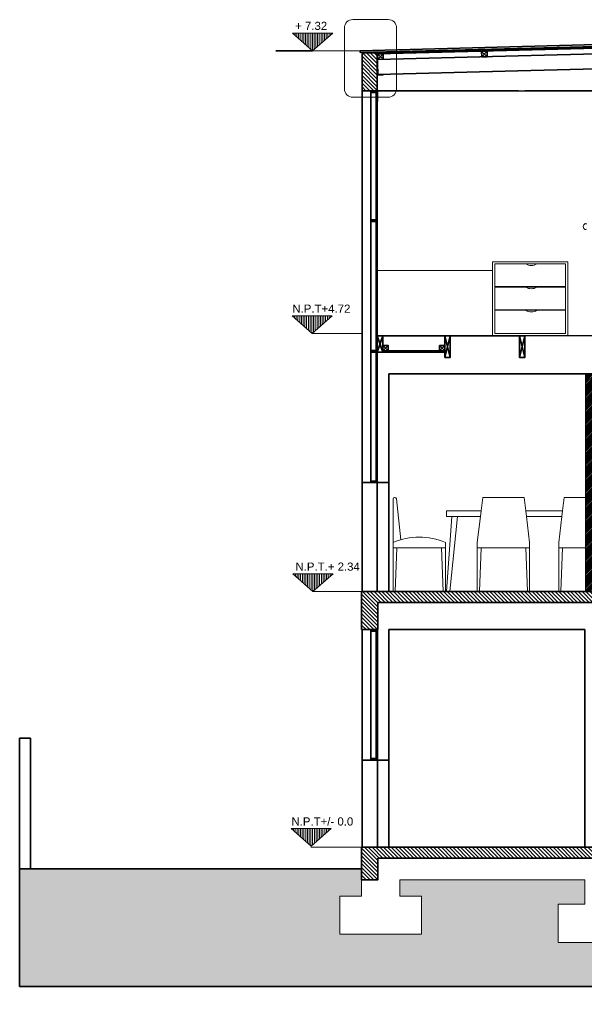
# Model space of a CAD drawing. Header units: inches. Extents: x 278 to 13058, y 15 to 10330.
# Drawn here: x 278 to 798, y 15 to 912 of the extents above; entities that cross this region are included whole.
import ezdxf

# ---------------------------------------------------------------- set-up
doc = ezdxf.new("R2010")
doc.units = ezdxf.units.IN
doc.header["$MEASUREMENT"] = 0
for name, color, linetype, lineweight in [('A-ANNO-SYMB', 3, 'Continuous', 18), ('A-ANNO-TEXT', 3, 'Continuous', 18), ('A-ELEV-MBE1', 7, 'Continuous', 35), ('A-FURN', 8, 'Continuous', 18), ('A-SECT-MCUT', 7, 'Continuous', 35), ('A-SECT-PATT', 8, 'Continuous', 18)]:
    doc.layers.add(name, color=color, linetype=linetype, lineweight=lineweight)
doc.layers.add('Muri', color=7, linetype='Continuous', lineweight=25, plot=False)
doc.styles.add('E-ARIAL', font='arial.ttf')
pattern_1 = [(270, (20993.8663, -13013.9391), (1.5875, -4e-15), [])]
pattern_2 = [(270, (20994.7267, -12542.7535), (1.5875, -4e-15), [])]
pattern_3 = [(270, (20995.2588, -12282.8585), (1.5875, -3e-15), [])]
pattern_4 = [(270, (20995.5601, -12779.7838), (1.5875, -3e-15), [])]
pattern_5 = [(135, (-202.4506, -172.1452), (-1.767767, -1.767767), [])]
pattern_6 = [(360, (277.7783, -1210.482), (3.125, 6.25), [0, -6.25])]
pattern_7 = [(45, (-1618.9385, -2213.8453), (-0.7857724, 0.7857724), [])]

msp = doc.modelspace()

# ---------------------------------------------------------------- hatches: boundary and pattern name
at = {"layer": 'A-SECT-PATT'}
h = msp.add_hatch(dxfattribs=at)
h.set_pattern_fill('ANSI31', color=256, scale=0.5, angle=225, style=0)
h.set_pattern_definition(pattern_3)
h.paths.add_polyline_path([(528.523, 899.874), (546.923, 883.644), (565.322, 899.874)])
h = msp.add_hatch(dxfattribs=at)
h.set_pattern_fill('ANSI31', color=256, scale=0.5, angle=225, style=0)
h.set_pattern_definition(pattern_3)
h.paths.add_polyline_path([(528.523, 899.874), (546.923, 883.644), (565.322, 899.874)])
h = msp.add_hatch(dxfattribs=at)
h.set_pattern_fill('ANSI31', color=256, scale=20, angle=90, style=0)
h.set_pattern_definition(pattern_5)
h.paths.add_polyline_path([(592.284, 881.818), (592.284, 846.818), (602.773, 846.818), (605.273, 846.828), (605.273, 846.818), (606.284, 846.818), (606.284, 881.818)])
h = msp.add_hatch(dxfattribs=at)
h.set_pattern_fill('ANSI31', color=256, scale=20, angle=90, style=0)
h.set_pattern_definition(pattern_5)
h.paths.add_polyline_path([(592.284, 881.818), (592.284, 846.818), (602.773, 846.818), (605.273, 846.828), (605.273, 846.818), (606.284, 846.818), (606.284, 881.818)])
h = msp.add_hatch(dxfattribs=at)
h.set_pattern_fill('ANSI31', color=256, scale=0.5, angle=225, style=0)
h.set_pattern_definition(pattern_2)
h.paths.add_polyline_path([(527.991, 639.979), (546.39, 623.749), (564.79, 639.979)])
h = msp.add_hatch(dxfattribs=at)
h.set_pattern_fill('ANSI31', color=256, scale=0.5, angle=225, style=0)
h.set_pattern_definition(pattern_2)
h.paths.add_polyline_path([(527.991, 639.979), (546.39, 623.749), (564.79, 639.979)])
h = msp.add_hatch(dxfattribs=at)
h.set_pattern_fill('ANSI31', color=256, scale=0.35, angle=90, style=0)
h.set_pattern_definition(pattern_7)
h.paths.add_polyline_path([(822.316, 586.878), (797.316, 586.878), (797.528, 386.742), (822.316, 386.742)])
h = msp.add_hatch(dxfattribs=at)
h.set_pattern_fill('ANSI31', color=256, scale=0.35, angle=90, style=0)
h.set_pattern_definition(pattern_7)
h.paths.add_polyline_path([(822.316, 586.878), (797.316, 586.878), (797.528, 386.742), (822.316, 386.742)])
h = msp.add_hatch(dxfattribs=at)
h.set_pattern_fill('ANSI31', color=256, scale=0.5, angle=225, style=0)
h.set_pattern_definition(pattern_4)
h.paths.add_polyline_path([(528.824, 402.948), (547.224, 386.718), (565.624, 402.948)])
h = msp.add_hatch(dxfattribs=at)
h.set_pattern_fill('ANSI31', color=256, scale=0.5, angle=225, style=0)
h.set_pattern_definition(pattern_4)
h.paths.add_polyline_path([(528.824, 402.948), (547.224, 386.718), (565.624, 402.948)])
h = msp.add_hatch(dxfattribs=at)
h.set_pattern_fill('ANSI31', color=256, scale=20, angle=90, style=0)
h.set_pattern_definition(pattern_5)
h.paths.add_polyline_path([(591.778, 386.742), (591.778, 351.809), (606.778, 351.809), (606.778, 376.742), (1181.778, 376.742), (1181.778, 351.809), (1196.778, 351.809), (1196.778, 386.742)])
h = msp.add_hatch(dxfattribs=at)
h.set_pattern_fill('ANSI31', color=256, scale=20, angle=90, style=0)
h.set_pattern_definition(pattern_5)
h.paths.add_polyline_path([(591.778, 386.742), (591.778, 351.809), (606.778, 351.809), (606.778, 376.742), (1181.778, 376.742), (1181.778, 351.809), (1196.778, 351.809), (1196.778, 386.742)])
h = msp.add_hatch(dxfattribs=at)
h.set_pattern_fill('ANSI31', color=256, scale=0.5, angle=225, style=0)
h.set_pattern_definition(pattern_1)
h.paths.add_polyline_path([(527.13, 168.793), (545.53, 152.563), (563.93, 168.793)])
h = msp.add_hatch(dxfattribs=at)
h.set_pattern_fill('ANSI31', color=256, scale=0.5, angle=225, style=0)
h.set_pattern_definition(pattern_1)
h.paths.add_polyline_path([(527.13, 168.793), (545.53, 152.563), (563.93, 168.793)])
h = msp.add_hatch(dxfattribs=at)
h.set_pattern_fill('ANSI31', color=256, scale=20, angle=90, style=0)
h.set_pattern_definition(pattern_5)
h.paths.add_polyline_path([(591.778, 151.809), (591.778, 121.809), (606.778, 121.809), (606.778, 141.809), (1181.778, 141.809), (1181.778, 121.809), (1196.778, 121.809), (1196.778, 151.809)])
h = msp.add_hatch(dxfattribs=at)
h.set_pattern_fill('ANSI31', color=256, scale=20, angle=90, style=0)
h.set_pattern_definition(pattern_5)
h.paths.add_polyline_path([(591.778, 151.809), (591.778, 121.809), (606.778, 121.809), (606.778, 141.809), (1181.778, 141.809), (1181.778, 121.809), (1196.778, 121.809), (1196.778, 151.809)])
h = msp.add_hatch(dxfattribs=at)
h.set_pattern_fill('DOTS', color=256, scale=100, angle=90, style=0)
h.set_pattern_definition(pattern_6)
h.paths.add_polyline_path([(1559.316, 134.742), (1512.55, 134.742), (1512.55, 131.809), (1196.778, 131.809), (1196.778, 121.809), (1196.778, 106.809), (1216.695, 106.809), (1216.695, 71.809), (1141.695, 71.809), (1141.695, 106.809), (1161.611, 106.809), (1161.611, 121.809), (821.778, 121.809), (821.778, 99.309), (826.353, 99.309), (847.287, 99.309), (847.287, 64.309), (772.287, 64.309), (772.287, 99.309), (792.204, 99.309), (796.778, 99.309), (796.778, 121.809), (626.946, 121.809), (626.946, 106.809), (646.862, 106.809), (646.862, 71.809), (571.862, 71.809), (571.862, 106.809), (591.778, 106.809), (591.778, 121.809), (591.778, 131.809), (277.778, 131.809), (277.778, 23.899), (1559.316, 23.899)])
h.paths.add_polyline_path([(1178.826, 27.158), (1200.656, 27.158), (1200.656, 15.664), (1178.826, 15.664)], flags=9)
h.paths.add_polyline_path([(802.209, 26.093), (823.311, 26.093), (823.311, 14.599), (802.209, 14.599)], flags=9)
h.paths.add_polyline_path([(590.553, 26.188), (612.384, 26.188), (612.384, 14.693), (590.553, 14.693)], flags=9)
h = msp.add_hatch(dxfattribs=at)
h.set_pattern_fill('DOTS', color=256, scale=100, angle=90, style=0)
h.set_pattern_definition(pattern_6)
h.paths.add_polyline_path([(1559.316, 134.742), (1512.55, 134.742), (1512.55, 131.809), (1196.778, 131.809), (1196.778, 121.809), (1196.778, 106.809), (1216.695, 106.809), (1216.695, 71.809), (1141.695, 71.809), (1141.695, 106.809), (1161.611, 106.809), (1161.611, 121.809), (821.778, 121.809), (821.778, 99.309), (826.353, 99.309), (847.287, 99.309), (847.287, 64.309), (772.287, 64.309), (772.287, 99.309), (792.204, 99.309), (796.778, 99.309), (796.778, 121.809), (626.946, 121.809), (626.946, 106.809), (646.862, 106.809), (646.862, 71.809), (571.862, 71.809), (571.862, 106.809), (591.778, 106.809), (591.778, 121.809), (591.778, 131.809), (277.778, 131.809), (277.778, 23.899), (1559.316, 23.899)])
h.paths.add_polyline_path([(1178.826, 27.158), (1200.656, 27.158), (1200.656, 15.664), (1178.826, 15.664)], flags=9)
h.paths.add_polyline_path([(802.209, 26.093), (823.311, 26.093), (823.311, 14.599), (802.209, 14.599)], flags=9)
h.paths.add_polyline_path([(590.553, 26.188), (612.384, 26.188), (612.384, 14.693), (590.553, 14.693)], flags=9)

# ---------------------------------------------------------------- linework, layer by layer
at = {"layer": 'A-ANNO-SYMB', "ltscale": 0.003}
for p, q in [((591.778, 121.809), (591.778, 106.809)), ((591.778, 121.809), (591.778, 106.809)), ((626.946, 121.809), (796.778, 121.809)), ((626.946, 121.809), (626.946, 106.809)), ((626.946, 121.809), (796.778, 121.809)), ((626.946, 121.809), (626.946, 106.809)), ((796.778, 121.809), (796.778, 99.309)), ((796.778, 121.809), (796.778, 99.309)), ((571.862, 106.809), (571.862, 71.809)), ((591.778, 106.809), (571.862, 106.809)), ((571.862, 106.809), (571.862, 71.809)), ((591.778, 106.809), (571.862, 106.809)), ((646.862, 106.809), (626.946, 106.809)), ((646.862, 106.809), (626.946, 106.809)), ((646.862, 106.809), (646.862, 71.809)), ((646.862, 106.809), (646.862, 71.809)), ((772.287, 99.309), (772.287, 64.309)), ((792.204, 99.309), (772.287, 99.309)), ((772.287, 99.309), (772.287, 64.309)), ((792.204, 99.309), (772.287, 99.309)), ((796.778, 99.309), (792.204, 99.309)), ((796.778, 99.309), (792.204, 99.309)), ((646.862, 71.809), (571.862, 71.809)), ((646.862, 71.809), (571.862, 71.809)), ((847.287, 64.309), (772.287, 64.309)), ((847.287, 64.309), (772.287, 64.309))]:
    msp.add_line(p, q, dxfattribs=at)
msp.add_lwpolyline([(583.734, 912.285), (616.281, 912.285, -0.4142136), (623.999, 904.567), (623.999, 848.564, -0.4142136), (616.281, 840.845), (583.734, 840.845, -0.4142136), (576.016, 848.564), (576.016, 904.567, -0.4142136)], format="xyb", close=True, dxfattribs=at)
msp.add_lwpolyline([(583.734, 912.285), (616.281, 912.285, -0.4142136), (623.999, 904.567), (623.999, 848.564, -0.4142136), (616.281, 840.845), (583.734, 840.845, -0.4142136), (576.016, 848.564), (576.016, 904.567, -0.4142136)], format="xyb", close=True, dxfattribs=at)
at = {"layer": 'A-ANNO-SYMB'}
for points in [[(546.905, 883.659), (528.505, 899.889), (565.305, 899.889)], [(546.905, 883.659), (528.505, 899.889), (565.305, 899.889)], [(546.373, 623.764), (527.973, 639.994), (564.773, 639.994)], [(546.373, 623.764), (527.973, 639.994), (564.773, 639.994)], [(547.206, 386.734), (528.806, 402.964), (565.606, 402.964)], [(547.206, 386.734), (528.806, 402.964), (565.606, 402.964)], [(545.512, 152.579), (527.113, 168.809), (563.912, 168.809)], [(545.512, 152.579), (527.113, 168.809), (563.912, 168.809)]]:
    msp.add_lwpolyline(points, close=True, dxfattribs=at)
for points in [[(546.905, 883.659), (546.905, 883.659), (562.761, 883.67), (594.869, 883.649)], [(546.905, 883.659), (546.905, 883.659), (562.761, 883.67), (594.869, 883.649)], [(592.284, 623.75), (592.284, 623.75), (546.373, 623.764), (556.716, 623.727)], [(592.284, 623.75), (592.284, 623.75), (546.373, 623.764), (556.716, 623.727)], [(592.284, 386.742), (592.284, 386.742), (547.206, 386.734), (547.206, 386.734)], [(592.284, 386.742), (592.284, 386.742), (547.206, 386.734), (547.206, 386.734)], [(592.284, 151.809), (592.284, 151.809), (545.279, 151.79), (545.279, 151.79)], [(592.284, 151.809), (592.284, 151.809), (545.279, 151.79), (545.279, 151.79)]]:
    msp.add_lwpolyline(points, dxfattribs=at)
at = {"layer": 'A-ELEV-MBE1'}
for p, q in [((590.575, 883.649), (1195.626, 899.372)), ((590.575, 883.649), (1195.626, 899.372)), ((590.622, 881.849), (1195.672, 897.573)), ((590.622, 881.849), (1195.672, 897.573)), ((546.905, 883.659), (513.039, 883.659)), ((546.905, 883.659), (513.039, 883.659)), ((590.575, 883.649), (590.622, 881.849)), ((590.575, 883.649), (590.622, 881.849)), ((606.4, 881.817), (606.284, 881.818)), ((606.4, 881.817), (606.284, 881.818)), ((606.4, 881.818), (606.491, 866.76)), ((606.4, 881.818), (606.491, 866.76)), ((735.56, 878.794), (891.104, 882.969)), ((735.56, 878.794), (891.104, 882.969)), ((606.724, 875.455), (735.56, 878.794)), ((606.724, 875.455), (735.56, 878.794)), ((606.382, 866.427), (606.682, 866.427)), ((606.382, 866.427), (606.682, 866.427)), ((606.491, 866.76), (606.862, 866.76)), ((606.491, 866.76), (606.862, 866.76)), ((606.862, 866.76), (606.862, 861.824)), ((606.862, 866.76), (606.862, 861.824)), ((606.862, 861.824), (735.435, 865.156)), ((606.862, 861.824), (735.435, 865.156)), ((735.435, 865.156), (890.984, 869.188)), ((735.435, 865.156), (890.984, 869.188)), ((611.382, 861.727), (611.382, 861.427)), ((611.382, 861.727), (611.382, 861.427)), ((592.273, 826.742), (592.273, 846.818)), ((592.273, 826.742), (592.273, 846.818)), ((600.273, 846.807), (605.273, 846.828)), ((600.273, 846.807), (605.273, 846.828)), ((600.273, 726.721), (600.273, 846.807)), ((600.273, 726.721), (600.273, 846.807)), ((600.279, 845.307), (605.279, 845.328)), ((600.279, 845.307), (605.279, 845.328)), ((605.273, 486.742), (605.273, 846.807)), ((605.273, 486.742), (605.273, 846.807)), ((606.284, 826.742), (606.299, 846.832)), ((606.284, 826.742), (606.299, 846.832)), ((735.778, 846.817), (606.299, 846.914)), ((735.778, 846.817), (606.299, 846.914)), ((1161.779, 846.817), (741.778, 846.817)), ((1161.779, 846.817), (741.778, 846.817)), ((592.273, 806.742), (592.273, 826.742)), ((592.273, 806.742), (592.273, 826.742)), ((606.284, 826.742), (606.284, 766.742)), ((606.284, 826.742), (606.284, 766.742)), ((592.273, 786.742), (592.273, 806.742)), ((592.273, 786.742), (592.273, 806.742)), ((592.284, 386.742), (592.284, 786.742)), ((592.284, 386.742), (592.284, 786.742)), ((606.284, 766.742), (606.284, 746.742)), ((606.284, 766.742), (606.284, 746.742)), ((606.284, 746.742), (606.284, 726.742)), ((606.284, 746.742), (606.284, 726.742)), ((600.279, 728.221), (605.273, 728.221)), ((600.279, 728.221), (605.273, 728.221)), ((600.273, 486.742), (600.273, 726.721)), ((600.273, 726.721), (605.273, 726.721)), ((600.273, 486.742), (600.273, 726.721)), ((600.273, 726.721), (605.273, 726.721)), ((606.284, 726.742), (606.284, 586.742)), ((606.284, 726.742), (606.284, 586.742)), ((606.284, 623.745), (606.284, 621.743)), ((606.284, 623.745), (606.284, 621.743)), ((741.778, 621.743), (606.284, 621.743)), ((741.778, 621.743), (606.284, 621.743)), ((741.778, 621.743), (881.745, 621.876)), ((741.778, 621.743), (881.745, 621.876)), ((600.273, 608.221), (605.273, 608.221)), ((600.273, 608.221), (605.273, 608.221)), ((600.273, 606.721), (605.273, 606.721)), ((600.273, 606.721), (605.273, 606.721)), ((611.284, 607.721), (668.278, 607.721)), ((611.284, 607.721), (668.278, 607.721)), ((611.284, 606.721), (668.278, 606.721)), ((611.284, 606.721), (668.278, 606.721)), ((606.284, 586.742), (606.284, 566.742)), ((606.284, 586.742), (606.284, 566.742)), ((1161.779, 586.877), (616.778, 586.878)), ((616.778, 386.742), (616.778, 586.878)), ((1161.779, 586.877), (616.778, 586.878)), ((616.778, 386.742), (616.778, 586.878)), ((606.284, 566.742), (606.284, 546.742)), ((606.284, 566.742), (606.284, 546.742)), ((606.284, 546.742), (606.284, 526.742)), ((606.284, 546.742), (606.284, 526.742)), ((606.284, 526.742), (606.284, 486.742)), ((606.284, 526.742), (606.284, 386.742)), ((592.284, 486.742), (616.778, 486.742)), ((600.273, 488.221), (605.273, 488.221)), ((600.273, 488.221), (605.273, 488.221)), ((600.273, 486.742), (605.273, 486.742)), ((592.316, 231.809), (592.316, 351.943)), ((592.316, 151.809), (592.316, 351.943)), ((600.316, 231.809), (600.316, 351.809)), ((600.316, 351.809), (605.316, 351.809)), ((600.316, 231.809), (600.316, 351.809)), ((600.316, 351.809), (605.316, 351.809)), ((600.316, 350.309), (605.316, 350.309)), ((600.316, 350.309), (605.316, 350.309)), ((605.316, 231.809), (605.316, 351.809)), ((605.316, 231.809), (605.316, 351.809)), ((606.316, 251.809), (606.316, 351.809)), ((606.316, 251.809), (606.316, 351.809)), ((616.778, 351.809), (616.778, 151.809)), ((616.778, 351.809), (616.778, 151.809)), ((592.316, 341.809), (592.316, 331.809)), ((592.316, 341.809), (592.316, 331.809)), ((287.778, 252.003), (277.778, 252.003)), ((277.778, 252.003), (277.778, 141.809)), ((287.778, 252.003), (277.778, 252.003)), ((277.778, 252.003), (277.778, 131.809)), ((287.778, 252.003), (277.778, 252.003)), ((277.778, 252.003), (277.778, 141.809)), ((287.778, 252.003), (277.778, 252.003)), ((277.778, 252.003), (277.778, 131.809)), ((287.778, 141.809), (287.778, 252.003)), ((287.778, 131.809), (287.778, 252.003)), ((287.778, 141.809), (287.778, 252.003)), ((287.778, 131.809), (287.778, 252.003)), ((606.316, 251.809), (606.316, 231.809)), ((606.316, 251.809), (606.316, 151.809)), ((592.316, 231.809), (616.778, 231.809)), ((600.316, 233.309), (605.316, 233.309)), ((600.316, 233.309), (605.316, 233.309)), ((600.316, 231.809), (605.316, 231.809)), ((591.778, 131.809), (277.778, 131.809)), ((277.778, 131.809), (277.778, 23.899)), ((591.778, 131.809), (277.778, 131.809)), ((277.778, 131.809), (277.778, 23.899)), ((1559.316, 23.899), (277.778, 23.899)), ((1559.316, 23.899), (277.778, 23.899))]:
    msp.add_line(p, q, dxfattribs=at)
for points in [[(606.382, 866.427), (606.382, 861.427), (611.382, 861.427), (611.382, 861.427)], [(606.382, 866.427), (606.382, 861.427), (611.382, 861.427), (611.382, 861.427)], [(606.682, 866.427), (606.682, 861.727), (611.382, 861.727)], [(606.682, 866.427), (606.682, 861.727), (611.382, 861.727)], [(796.778, 351.809), (616.778, 351.809)], [(796.778, 351.809), (616.778, 351.809)], [(821.778, 351.809), (821.778, 151.809), (796.778, 151.809), (796.778, 351.809)], [(821.778, 351.809), (821.778, 151.809), (796.778, 151.809), (796.778, 351.809)]]:
    msp.add_lwpolyline(points, dxfattribs=at)
at = {"layer": 'A-FURN'}
for p, q in [((781.148, 689.743), (712.148, 689.743)), ((712.148, 689.743), (712.148, 621.743)), ((781.148, 689.743), (712.148, 689.743)), ((712.148, 689.743), (712.148, 621.743)), ((714.148, 687.743), (714.148, 623.743)), ((779.148, 687.743), (714.148, 687.743)), ((714.148, 687.743), (714.148, 623.743)), ((779.148, 687.743), (714.148, 687.743)), ((779.148, 623.743), (779.148, 687.743)), ((779.148, 623.743), (779.148, 687.743)), ((781.148, 689.743), (781.148, 621.743)), ((781.148, 689.743), (781.148, 621.743)), ((712.148, 681.743), (606.284, 681.743)), ((606.284, 681.743), (606.284, 621.743)), ((712.148, 681.743), (606.284, 681.743)), ((606.284, 681.743), (606.284, 621.743)), ((712.148, 621.743), (712.148, 681.743)), ((712.148, 621.743), (712.148, 681.743)), ((714.148, 666.91), (779.148, 666.91)), ((714.148, 666.91), (779.148, 666.91)), ((714.148, 666.41), (779.148, 666.41)), ((714.148, 666.41), (779.148, 666.41)), ((714.148, 645.577), (779.148, 645.577)), ((714.148, 645.577), (779.148, 645.577)), ((714.148, 645.077), (779.148, 645.077)), ((714.148, 645.077), (779.148, 645.077)), ((712.148, 621.743), (781.148, 621.743)), ((712.148, 621.743), (781.148, 621.743)), ((714.148, 623.743), (779.148, 623.743)), ((714.148, 623.743), (779.148, 623.743)), ((797.316, 386.742), (797.316, 586.878)), ((797.316, 386.742), (797.316, 586.878)), ((620.778, 426.742), (620.778, 471.742)), ((620.778, 426.742), (620.778, 471.742)), ((623.778, 471.742), (627.85, 434.308)), ((623.778, 471.742), (627.85, 434.308)), ((701.527, 460.742), (703.033, 473.242)), ((701.527, 460.742), (703.033, 473.242)), ((703.033, 473.242), (741.033, 473.242)), ((703.033, 473.242), (741.033, 473.242)), ((742.539, 460.742), (741.033, 473.242)), ((742.539, 460.742), (741.033, 473.242)), ((776.394, 460.742), (777.9, 473.242)), ((776.394, 460.742), (777.9, 473.242)), ((777.9, 473.242), (797.316, 473.242)), ((777.9, 473.242), (797.316, 473.242)), ((669.791, 460.742), (701.527, 460.742)), ((669.791, 455.742), (669.791, 460.742)), ((669.791, 460.742), (701.527, 460.742)), ((669.791, 455.742), (669.791, 460.742)), ((701.527, 460.742), (700.924, 455.742)), ((701.527, 460.742), (700.924, 455.742)), ((742.539, 460.742), (776.394, 460.742)), ((742.539, 460.742), (743.141, 455.742)), ((742.539, 460.742), (776.394, 460.742)), ((742.539, 460.742), (743.141, 455.742)), ((776.394, 460.742), (775.792, 455.742)), ((776.394, 460.742), (775.792, 455.742)), ((700.924, 455.742), (669.791, 455.742)), ((674.791, 455.742), (669.791, 386.742)), ((700.924, 455.742), (669.791, 455.742)), ((674.791, 455.742), (669.791, 386.742)), ((679.791, 455.742), (672.791, 386.742)), ((679.791, 455.742), (672.791, 386.742)), ((698.033, 431.742), (700.924, 455.742)), ((698.033, 431.742), (700.924, 455.742)), ((775.792, 455.742), (743.141, 455.742)), ((746.033, 431.742), (743.141, 455.742)), ((775.792, 455.742), (743.141, 455.742)), ((746.033, 431.742), (743.141, 455.742)), ((772.9, 431.742), (775.792, 455.742)), ((772.9, 431.742), (775.792, 455.742)), ((668.778, 426.742), (668.778, 431.742)), ((668.778, 426.742), (668.778, 431.742)), ((698.033, 386.742), (698.033, 431.742)), ((698.033, 386.742), (698.033, 431.742)), ((746.033, 386.742), (746.033, 431.742)), ((746.033, 386.742), (746.033, 431.742)), ((772.9, 386.742), (772.9, 431.742)), ((772.9, 386.742), (772.9, 431.742)), ((620.778, 386.742), (620.778, 426.742)), ((620.778, 426.742), (668.778, 426.742)), ((620.778, 386.742), (620.778, 426.742)), ((620.778, 426.742), (668.778, 426.742)), ((624.278, 426.742), (622.778, 386.742)), ((624.278, 426.742), (622.778, 386.742)), ((665.278, 426.742), (666.778, 386.742)), ((665.278, 426.742), (666.778, 386.742)), ((668.778, 426.742), (668.778, 386.742)), ((668.778, 426.742), (668.778, 386.742)), ((746.033, 426.742), (698.033, 426.742)), ((746.033, 426.742), (698.033, 426.742)), ((701.533, 426.742), (700.033, 386.742)), ((701.533, 426.742), (700.033, 386.742)), ((742.533, 426.742), (744.033, 386.742)), ((742.533, 426.742), (744.033, 386.742)), ((797.316, 426.742), (772.9, 426.742)), ((797.316, 426.742), (772.9, 426.742)), ((776.4, 426.742), (774.9, 386.742)), ((776.4, 426.742), (774.9, 386.742)), ((614.265, 386.742), (616.265, 386.742)), ((614.265, 386.742), (616.265, 386.742)), ((620.778, 386.742), (622.778, 386.742)), ((620.778, 386.742), (622.778, 386.742)), ((662.265, 386.742), (660.265, 386.742)), ((662.265, 386.742), (660.265, 386.742)), ((668.778, 386.742), (666.778, 386.742)), ((668.778, 386.742), (666.778, 386.742)), ((669.791, 386.742), (672.791, 386.742)), ((669.791, 386.742), (672.791, 386.742)), ((698.033, 386.742), (700.033, 386.742)), ((698.033, 386.742), (700.033, 386.742)), ((746.033, 386.742), (744.033, 386.742)), ((746.033, 386.742), (744.033, 386.742)), ((772.9, 386.742), (774.9, 386.742)), ((772.9, 386.742), (774.9, 386.742))]:
    msp.add_line(p, q, dxfattribs=at)
for centre, radius, start, end in [((798.296, 722.046), 2.94, 111.89671, 180), ((798.296, 722.046), 2.94, 111.89671, 180), ((798.296, 722.046), 2.94, 180, 248.10329), ((798.296, 722.046), 2.94, 180, 248.10329), ((797.485, 723.815), 1, 35.841741, 122.617857), ((797.485, 723.815), 1, 35.841741, 122.617857), ((797.485, 720.276), 1, 237.382143, 324.158259), ((797.485, 720.276), 1, 237.382143, 324.158259), ((747.648, 695.327), 9.083, 236.601512, 303.398488), ((747.648, 695.327), 9.083, 236.601512, 303.398488), ((747.648, 673.993), 9.083, 236.601512, 303.398488), ((747.648, 673.993), 9.083, 236.601512, 303.398488), ((747.648, 652.66), 9.083, 236.601512, 303.398488), ((747.648, 652.66), 9.083, 236.601512, 303.398488), ((622.278, 471.742), 1.5, 0, 180), ((622.278, 471.742), 1.5, 0, 180), ((644.778, 376.642), 60.1, 66.463422, 113.536578), ((644.778, 376.642), 60.1, 66.463422, 113.536578)]:
    msp.add_arc(centre, radius, start, end, dxfattribs=at)
at = {"layer": 'A-SECT-MCUT'}
for p, q in [((606.4, 881.818), (893.417, 889.258)), ((606.4, 881.818), (893.417, 889.258)), ((606.391, 880.818), (893.409, 888.258)), ((606.391, 880.818), (893.409, 888.258)), ((606.54, 880.685), (611.67, 875.728)), ((606.54, 880.685), (611.67, 875.728)), ((611.538, 880.815), (606.672, 875.598)), ((611.538, 880.815), (606.672, 875.598)), ((702.063, 883.017), (707.193, 878.059)), ((702.063, 883.017), (707.193, 878.059)), ((707.061, 883.146), (702.195, 877.929)), ((707.061, 883.146), (702.195, 877.929)), ((611.284, 621.743), (606.284, 606.721)), ((606.284, 621.743), (611.284, 606.721)), ((611.284, 621.743), (606.284, 606.721)), ((606.284, 621.743), (611.284, 606.721)), ((673.278, 621.743), (668.278, 601.743)), ((668.278, 621.743), (673.278, 601.743)), ((673.278, 621.743), (668.278, 601.743)), ((668.278, 621.743), (673.278, 601.743)), ((741.778, 621.743), (736.778, 601.743)), ((736.778, 621.743), (741.778, 601.743)), ((741.778, 621.743), (736.778, 601.743)), ((736.778, 621.743), (741.778, 601.743)), ((616.284, 612.721), (611.284, 607.721)), ((611.284, 612.721), (616.284, 607.721)), ((616.284, 612.721), (611.284, 607.721)), ((611.284, 612.721), (616.284, 607.721)), ((668.283, 612.721), (663.283, 607.721)), ((663.283, 612.721), (668.283, 607.721)), ((668.283, 612.721), (663.283, 607.721)), ((663.283, 612.721), (668.283, 607.721)), ((591.778, 386.742), (1196.778, 386.742)), ((591.778, 351.809), (591.778, 386.742)), ((591.778, 386.742), (1196.778, 386.742)), ((591.778, 351.809), (591.778, 386.742)), ((1181.778, 376.742), (606.778, 376.742)), ((606.778, 376.742), (606.778, 351.809)), ((1181.778, 376.742), (606.778, 376.742)), ((606.778, 376.742), (606.778, 351.809)), ((606.778, 351.809), (591.778, 351.809)), ((606.778, 351.809), (591.778, 351.809))]:
    msp.add_line(p, q, dxfattribs=at)
for points in [[(592.284, 881.818), (606.284, 881.818), (606.284, 846.818), (592.284, 846.818)], [(592.284, 881.818), (606.284, 881.818), (606.284, 846.818), (592.284, 846.818)], [(606.54, 880.685), (611.538, 880.815), (611.67, 875.728), (606.672, 875.598)], [(606.54, 880.685), (611.538, 880.815), (611.67, 875.728), (606.672, 875.598)], [(702.063, 883.017), (707.061, 883.146), (707.193, 878.059), (702.195, 877.929)], [(702.063, 883.017), (707.061, 883.146), (707.193, 878.059), (702.195, 877.929)], [(611.284, 621.743), (606.284, 621.743), (606.284, 606.721), (611.284, 606.721)], [(611.284, 621.743), (606.284, 621.743), (606.284, 606.721), (611.284, 606.721)], [(673.278, 621.743), (668.278, 621.743), (668.278, 601.743), (673.278, 601.743)], [(673.278, 621.743), (668.278, 621.743), (668.278, 601.743), (673.278, 601.743)], [(741.778, 621.743), (736.778, 621.743), (736.778, 601.743), (741.778, 601.743)], [(741.778, 621.743), (736.778, 621.743), (736.778, 601.743), (741.778, 601.743)]]:
    msp.add_lwpolyline(points, close=True, dxfattribs=at)
for points in [[(611.284, 612.721), (611.284, 607.721), (616.284, 607.721), (616.284, 612.721), (611.284, 612.721)], [(611.284, 612.721), (611.284, 607.721), (616.284, 607.721), (616.284, 612.721), (611.284, 612.721)], [(663.283, 612.721), (663.283, 607.721), (668.283, 607.721), (668.283, 612.721), (663.283, 612.721)], [(663.283, 612.721), (663.283, 607.721), (668.283, 607.721), (668.283, 612.721), (663.283, 612.721)], [(606.778, 151.809), (606.778, 151.809), (591.778, 151.809), (591.778, 121.809), (606.778, 121.809), (606.778, 141.809)], [(1196.778, 151.809), (591.778, 151.809)], [(606.778, 151.809), (606.778, 151.809), (591.778, 151.809), (591.778, 121.809), (606.778, 121.809), (606.778, 141.809)], [(1196.778, 151.809), (591.778, 151.809)], [(606.778, 141.809), (1181.778, 141.809)], [(606.778, 141.809), (1181.778, 141.809)]]:
    msp.add_lwpolyline(points, dxfattribs=at)
at = {"layer": 'Muri'}
msp.add_line((733.733, 846.819), (741.416, 846.819), dxfattribs=at)
msp.add_line((733.733, 846.819), (741.416, 846.819), dxfattribs=at)

# ---------------------------------------------------------------- texts
at = {"layer": 'A-ANNO-TEXT', "style": 'E-ARIAL'}
for s, p in [('+ 7.32', (530.806, 902.738)), ('+ 7.32', (530.806, 902.738)), ('N.P.T+4.72', (528.288, 642.843)), ('N.P.T+4.72', (528.288, 642.843)), ('N.P.T.+ 2.34', (531.107, 405.813)), ('N.P.T.+ 2.34', (531.107, 405.813)), ('N.P.T+/- 0.0', (527.427, 171.657)), ('N.P.T+/- 0.0', (527.427, 171.657))]:
    msp.add_text(s, height=7.5, dxfattribs=at).set_placement(p)

doc.saveas('drawing.dxf')
